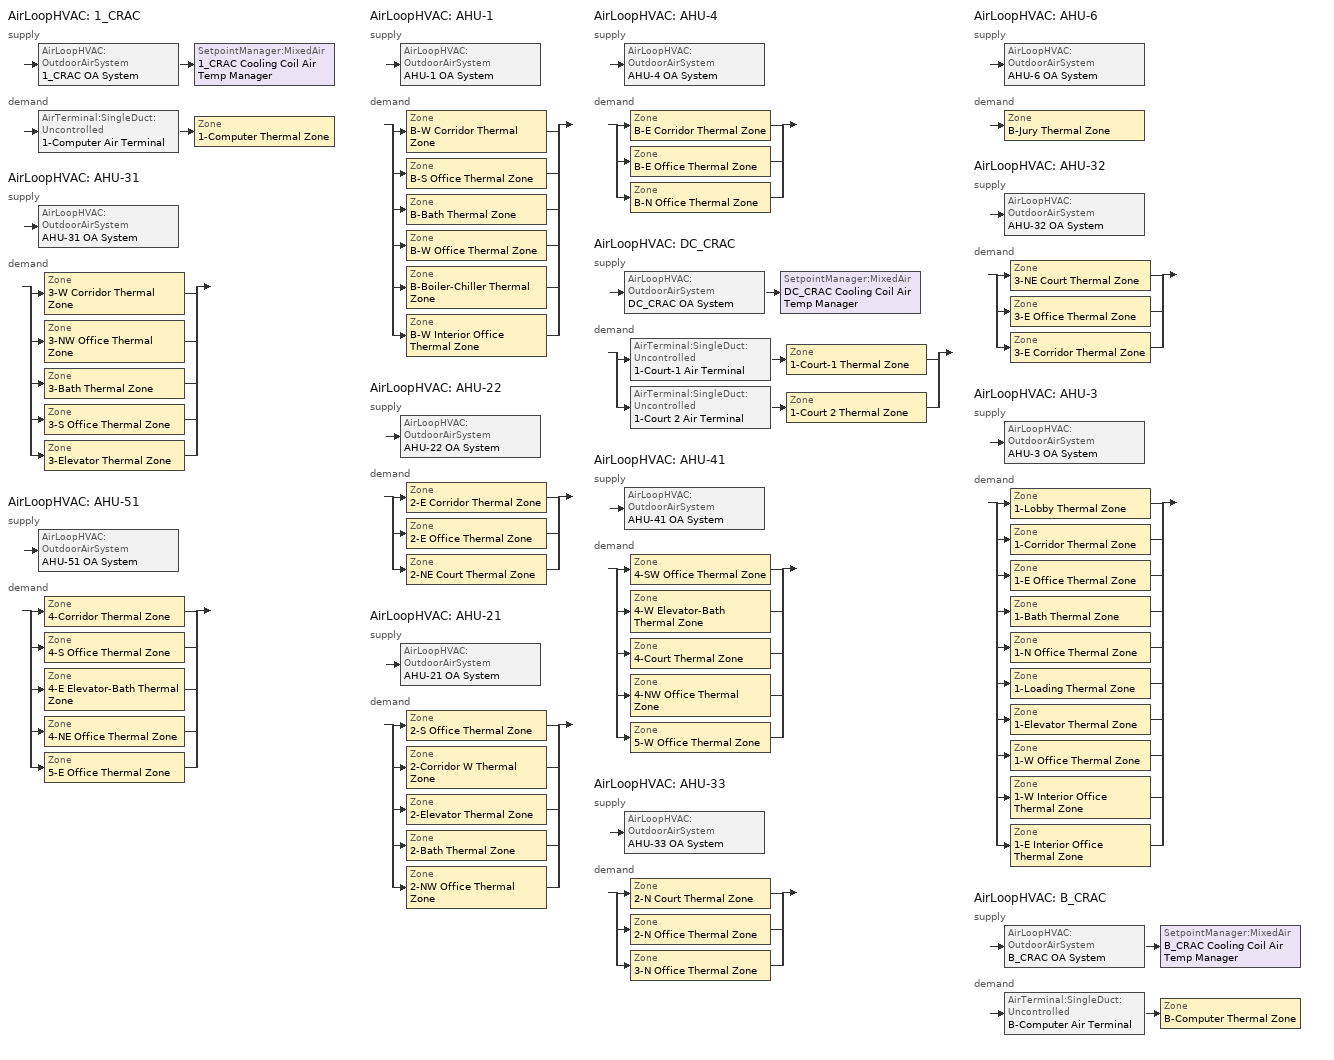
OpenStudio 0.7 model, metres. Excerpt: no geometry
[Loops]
AirLoopHVAC '1_CRAC'
 supply: AirLoopHVAC:OutdoorAirSystem '1_CRAC OA System' > SetpointManager:MixedAir '1_CRAC Cooling Coil Air Temp Manager'
 demand: AirTerminal:SingleDuct:Uncontrolled '1-Computer Air Terminal' > Zone '1-Computer Thermal Zone'
AirLoopHVAC 'AHU-31'
 supply: AirLoopHVAC:OutdoorAirSystem 'AHU-31 OA System'
 demand: split
  | Zone '3-W Corridor Thermal Zone'
  | Zone '3-NW Office Thermal Zone'
  | Zone '3-Bath Thermal Zone'
  | Zone '3-S Office Thermal Zone'
  | Zone '3-Elevator Thermal Zone'
AirLoopHVAC 'AHU-51'
 supply: AirLoopHVAC:OutdoorAirSystem 'AHU-51 OA System'
 demand: split
  | Zone '4-Corridor Thermal Zone'
  | Zone '4-S Office Thermal Zone'
  | Zone '4-E Elevator-Bath Thermal Zone'
  | Zone '4-NE Office Thermal Zone'
  | Zone '5-E Office Thermal Zone'
AirLoopHVAC 'AHU-1'
 supply: AirLoopHVAC:OutdoorAirSystem 'AHU-1 OA System'
 demand: split
  | Zone 'B-W Corridor Thermal Zone'
  | Zone 'B-S Office Thermal Zone'
  | Zone 'B-Bath Thermal Zone'
  | Zone 'B-W Office Thermal Zone'
  | Zone 'B-Boiler-Chiller Thermal Zone'
  | Zone 'B-W Interior Office Thermal Zone'
AirLoopHVAC 'AHU-22'
 supply: AirLoopHVAC:OutdoorAirSystem 'AHU-22 OA System'
 demand: split
  | Zone '2-E Corridor Thermal Zone'
  | Zone '2-E Office Thermal Zone'
  | Zone '2-NE Court Thermal Zone'
AirLoopHVAC 'AHU-21'
 supply: AirLoopHVAC:OutdoorAirSystem 'AHU-21 OA System'
 demand: split
  | Zone '2-S Office Thermal Zone'
  | Zone '2-Corridor W Thermal Zone'
  | Zone '2-Elevator Thermal Zone'
  | Zone '2-Bath Thermal Zone'
  | Zone '2-NW Office Thermal Zone'
AirLoopHVAC 'AHU-4'
 supply: AirLoopHVAC:OutdoorAirSystem 'AHU-4 OA System'
 demand: split
  | Zone 'B-E Corridor Thermal Zone'
  | Zone 'B-E Office Thermal Zone'
  | Zone 'B-N Office Thermal Zone'
AirLoopHVAC 'DC_CRAC'
 supply: AirLoopHVAC:OutdoorAirSystem 'DC_CRAC OA System' > SetpointManager:MixedAir 'DC_CRAC Cooling Coil Air Temp Manager'
 demand: split
  | AirTerminal:SingleDuct:Uncontrolled '1-Court-1 Air Terminal' > Zone '1-Court-1 Thermal Zone'
  | AirTerminal:SingleDuct:Uncontrolled '1-Court 2 Air Terminal' > Zone '1-Court 2 Thermal Zone'
AirLoopHVAC 'AHU-41'
 supply: AirLoopHVAC:OutdoorAirSystem 'AHU-41 OA System'
 demand: split
  | Zone '4-SW Office Thermal Zone'
  | Zone '4-W Elevator-Bath Thermal Zone'
  | Zone '4-Court Thermal Zone'
  | Zone '4-NW Office Thermal Zone'
  | Zone '5-W Office Thermal Zone'
AirLoopHVAC 'AHU-33'
 supply: AirLoopHVAC:OutdoorAirSystem 'AHU-33 OA System'
 demand: split
  | Zone '2-N Court Thermal Zone'
  | Zone '2-N Office Thermal Zone'
  | Zone '3-N Office Thermal Zone'
AirLoopHVAC 'AHU-6'
 supply: AirLoopHVAC:OutdoorAirSystem 'AHU-6 OA System'
 demand: Zone 'B-Jury Thermal Zone'
AirLoopHVAC 'AHU-32'
 supply: AirLoopHVAC:OutdoorAirSystem 'AHU-32 OA System'
 demand: split
  | Zone '3-NE Court Thermal Zone'
  | Zone '3-E Office Thermal Zone'
  | Zone '3-E Corridor Thermal Zone'
AirLoopHVAC 'AHU-3'
 supply: AirLoopHVAC:OutdoorAirSystem 'AHU-3 OA System'
 demand: split
  | Zone '1-Lobby Thermal Zone'
  | Zone '1-Corridor Thermal Zone'
  | Zone '1-E Office Thermal Zone'
  | Zone '1-Bath Thermal Zone'
  | Zone '1-N Office Thermal Zone'
  | Zone '1-Loading Thermal Zone'
  | Zone '1-Elevator Thermal Zone'
  | Zone '1-W Office Thermal Zone'
  | Zone '1-W Interior Office Thermal Zone'
  | Zone '1-E Interior Office Thermal Zone'
AirLoopHVAC 'B_CRAC'
 supply: AirLoopHVAC:OutdoorAirSystem 'B_CRAC OA System' > SetpointManager:MixedAir 'B_CRAC Cooling Coil Air Temp Manager'
 demand: AirTerminal:SingleDuct:Uncontrolled 'B-Computer Air Terminal' > Zone 'B-Computer Thermal Zone'
[AirLoopHVAC] Design Supply Air Flow Rate {m3/s}=autosize
1_CRAC; AHU-31; AHU-51; AHU-1; AHU-22; AHU-21; AHU-4; DC_CRAC; AHU-41; AHU-33; AHU-6; AHU-32; AHU-3; B_CRAC
[Sizing:System] Type of Load to Size On=Sensible; Design Outdoor Air Flow Rate {m3/s}=Autosize; Preheat Design Humidity Ratio {kg-H2O/kg-Air}=0.008; Precool Design Temperature {C}=11; Precool Design Humidity Ratio {kg-H2O/kg-Air}=0.008; Central Cooling Design Supply Air Temperature {C}=12.8; Sizing Option=NonCoincident; 100% Outdoor Air in Cooling=No; 100% Outdoor Air in Heating=No; Central Cooling Design Supply Air Humidity Ratio {kg-H2O/kg-Air}=0.008; Central Heating Design Supply Air Humidity Ratio {kg-H2O/kg-Air}=0.008; Cooling Design Air Flow Method=DesignDay; Cooling Design Air Flow Rate {m3/s}=0; Heating Design Air Flow Method=DesignDay; Heating Design Air Flow Rate {m3/s}=0; System Outdoor Air Method=ZoneSum
Name | Minimum System Air Flow Ratio | Preheat Design Temperature {C} | Central Heating Design Supply Air Temperature {C}
1_CRAC; DC_CRAC; B_CRAC | 1 | 7 | 50
AHU-31; AHU-51; AHU-1; AHU-22; AHU-21; AHU-4; AHU-41; AHU-33; AHU-6; AHU-32; AHU-3 | 0.3 | 7.2 | 10
[Controller:OutdoorAir] Minimum Outdoor Air Flow Rate {m3/s}=Autosize; Maximum Outdoor Air Flow Rate {m3/s}=Autosize; Economizer Control Action Type=ModulateFlow; Economizer Maximum Limit Dry-Bulb Temperature {C}=28; Economizer Maximum Limit Enthalpy {J/kg}=64000; Economizer Minimum Limit Dry-Bulb Temperature {C}=-100; Lockout Type=NoLockout; Minimum Limit Type=ProportionalMinimum; High Humidity Control=No; Heat Recovery Bypass Control Type=BypassWhenOAFlowGreaterThanMinimum
Name | Economizer Control Type
1_CRAC OA Controller; DC_CRAC OA Controller; B_CRAC OA Controller | NoEconomizer
AHU-31 OA Controller; AHU-51 OA Controller; AHU-1 OA Controller; AHU-22 OA Controller; AHU-21 OA Controller; AHU-4 OA Controller; AHU-41 OA Controller; AHU-33 OA Controller; AHU-6 OA Controller; AHU-32 OA Controller; AHU-3 OA Controller | DifferentialEnthalpy
[AirLoopHVAC:OutdoorAirSystem]
Name | Controller
1_CRAC OA System | 1_CRAC OA Controller
AHU-31 OA System | AHU-31 OA Controller
AHU-51 OA System | AHU-51 OA Controller
AHU-1 OA System | AHU-1 OA Controller
AHU-22 OA System | AHU-22 OA Controller
AHU-21 OA System | AHU-21 OA Controller
AHU-4 OA System | AHU-4 OA Controller
DC_CRAC OA System | DC_CRAC OA Controller
AHU-41 OA System | AHU-41 OA Controller
AHU-33 OA System | AHU-33 OA Controller
AHU-6 OA System | AHU-6 OA Controller
AHU-32 OA System | AHU-32 OA Controller
AHU-3 OA System | AHU-3 OA Controller
B_CRAC OA System | B_CRAC OA Controller
[AirTerminal:SingleDuct:Uncontrolled] Availability Schedule=HVACTemplate-Always 1; Maximum Air Flow Rate {m3/s}=autosize
1-Computer Air Terminal; 1-Court-1 Air Terminal; 1-Court 2 Air Terminal; B-Computer Air Terminal
[Sizing:Zone] Zone Cooling Design Supply Air Temperature {C}=12.8; Zone Heating Design Supply Air Temperature {C}=50; Zone Cooling Design Supply Air Humidity Ratio {kg-H2O/kg-air}=0.0085; Zone Heating Design Supply Air Humidity Ratio {kg-H2O/kg-air}=0.008; Cooling Design Air Flow Method=DesignDay; Cooling Design Air Flow Rate {m3/s}=0; Cooling Minimum Air Flow Fraction=0; Heating Design Air Flow Method=DesignDay; Heating Design Air Flow Rate {m3/s}=0; Heating Maximum Air Flow Fraction=0; Design Zone Air Distribution Effectiveness in Cooling Mode=1; Design Zone Air Distribution Effectiveness in Heating Mode=1
1-Computer Thermal Zone; 3-W Corridor Thermal Zone; 3-NW Office Thermal Zone; 3-Bath Thermal Zone; 3-S Office Thermal Zone; 3-Elevator Thermal Zone; 4-Corridor Thermal Zone; 4-S Office Thermal Zone; 4-E Elevator-Bath Thermal Zone; 4-NE Office Thermal Zone; 5-E Office Thermal Zone; B-W Corridor Thermal Zone; B-S Office Thermal Zone; B-Bath Thermal Zone; B-W Office Thermal Zone; B-Boiler-Chiller Thermal Zone; B-W Interior Office Thermal Zone; 2-E Corridor Thermal Zone; 2-E Office Thermal Zone; 2-NE Court Thermal Zone; 2-S Office Thermal Zone; 2-Corridor W Thermal Zone; 2-Elevator Thermal Zone; 2-Bath Thermal Zone; 2-NW Office Thermal Zone; B-E Corridor Thermal Zone; B-E Office Thermal Zone; B-N Office Thermal Zone; 1-Court-1 Thermal Zone; 1-Court 2 Thermal Zone; 4-SW Office Thermal Zone; 4-W Elevator-Bath Thermal Zone; 4-Court Thermal Zone; 4-NW Office Thermal Zone; 5-W Office Thermal Zone; 2-N Court Thermal Zone; 2-N Office Thermal Zone; 3-N Office Thermal Zone; B-Jury Thermal Zone; 3-NE Court Thermal Zone; 3-E Office Thermal Zone; 3-E Corridor Thermal Zone; 1-Lobby Thermal Zone; 1-Corridor Thermal Zone; 1-E Office Thermal Zone; 1-Bath Thermal Zone; 1-N Office Thermal Zone; 1-Loading Thermal Zone; 1-Elevator Thermal Zone; 1-W Office Thermal Zone; 1-W Interior Office Thermal Zone; 1-E Interior Office Thermal Zone; B-Computer Thermal Zone
[SetpointManager:MixedAir]
Name | Setpoint Node or NodeList
1_CRAC Cooling Coil Air Temp Manager | 1_CRAC Mixed Air Outlet
B_CRAC Cooling Coil Air Temp Manager | B_CRAC Mixed Air Outlet
DC_CRAC Cooling Coil Air Temp Manager | DC_CRAC Mixed Air Outlet
[Schedule:Compact]
HVACTemplate-Always 1: Through: 12/31, For: AllDays, Until: 24:00, 1
